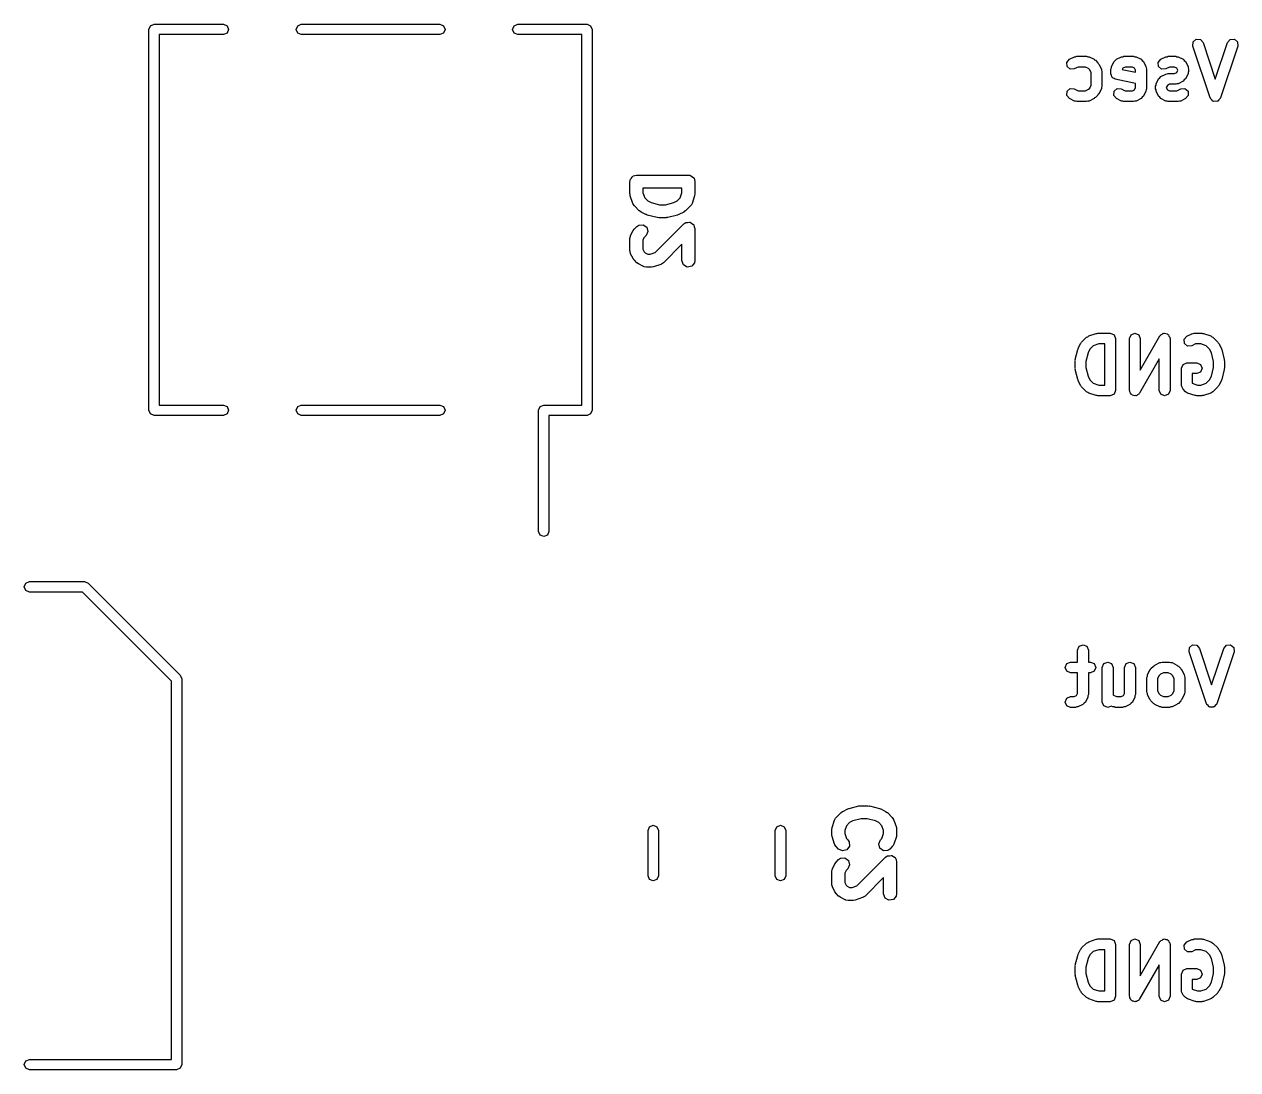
# Model space of a CAD drawing. Extents: x 83.8 to 115, y -109.8 to -83.6.
# Drawn here: x 101 to 115.02, y -109.82 to -97.74 of the extents above; entities that cross this region are included whole.
import ezdxf

# ---------------------------------------------------------------- set-up
doc = ezdxf.new("R2010")
doc.units = 0
doc.layers.add('BLACK', color=7, linetype='CONTINUOUS')

msp = doc.modelspace()

# ---------------------------------------------------------------- linework, layer by layer
at = {"layer": 'BLACK', "linetype": 'CONTINUOUS'}
for p, q in [((102.44, -97.8), (102.458, -97.7576)), ((102.44, -102.2), (102.44, -97.8)), ((102.458, -97.7576), (102.5, -97.74)), ((102.5, -97.74), (103.3, -97.74)), ((103.3, -97.74), (103.342, -97.7576)), ((103.342, -97.7576), (103.36, -97.8)), ((103.36, -97.8), (103.342, -97.8424)), ((104.14, -97.8), (104.158, -97.7576)), ((104.158, -97.8424), (104.14, -97.8)), ((104.158, -97.7576), (104.2, -97.74)), ((104.2, -97.74), (105.8, -97.74)), ((105.8, -97.74), (105.842, -97.7576)), ((105.842, -97.7576), (105.86, -97.8)), ((105.86, -97.8), (105.842, -97.8424)), ((106.64, -97.8), (106.658, -97.7576)), ((106.658, -97.8424), (106.64, -97.8)), ((106.658, -97.7576), (106.7, -97.74)), ((106.7, -97.74), (107.5, -97.74)), ((107.5, -97.74), (107.542, -97.7576)), ((107.542, -97.7576), (107.56, -97.8)), ((107.56, -97.8), (107.56, -102.2)), ((103.3, -97.86), (102.56, -97.86)), ((102.56, -97.86), (102.56, -102.14)), ((103.342, -97.8424), (103.3, -97.86)), ((104.2, -97.86), (104.158, -97.8424)), ((105.8, -97.86), (104.2, -97.86)), ((105.842, -97.8424), (105.8, -97.86)), ((106.7, -97.86), (106.658, -97.8424)), ((107.44, -97.86), (106.7, -97.86)), ((107.44, -102.14), (107.44, -97.86)), ((114.498, -97.9912), (114.501, -97.9435)), ((114.501, -97.9435), (114.537, -97.9121)), ((114.537, -97.9121), (114.585, -97.9155)), ((114.585, -97.9155), (114.616, -97.9517)), ((114.616, -97.9517), (114.757, -98.3738)), ((114.757, -98.3738), (114.898, -97.9517)), ((114.898, -97.9517), (114.929, -97.9155)), ((114.929, -97.9155), (114.977, -97.9121)), ((114.977, -97.9121), (115.013, -97.9435)), ((115.013, -97.9435), (115.016, -97.9912)), ((113.144, -98.1145), (113.157, -98.1089)), ((113.157, -98.1089), (113.271, -98.1089)), ((113.271, -98.1089), (113.285, -98.1145)), ((113.687, -98.1145), (113.7, -98.1089)), ((113.7, -98.1089), (113.814, -98.1089)), ((113.814, -98.1089), (113.828, -98.1145)), ((114.201, -98.1145), (114.214, -98.1089)), ((114.214, -98.1089), (114.3, -98.1089)), ((114.3, -98.1089), (114.313, -98.1145)), ((114.698, -98.5912), (114.498, -97.9912)), ((115.016, -97.9912), (114.816, -98.5912)), ((113.041, -98.1802), (113.072, -98.1441)), ((113.044, -98.228), (113.041, -98.1802)), ((113.08, -98.2593), (113.044, -98.228)), ((113.072, -98.1441), (113.129, -98.1155)), ((113.172, -98.2339), (113.128, -98.2559)), ((113.129, -98.1155), (113.144, -98.1145)), ((113.257, -98.2339), (113.172, -98.2339)), ((113.292, -98.2514), (113.257, -98.2339)), ((113.285, -98.1145), (113.299, -98.1155)), ((113.306, -98.2656), (113.292, -98.2514)), ((113.299, -98.1155), (113.357, -98.1441)), ((113.357, -98.1441), (113.363, -98.1519)), ((113.363, -98.1519), (113.373, -98.1558)), ((113.373, -98.1558), (113.401, -98.1844)), ((113.401, -98.1844), (113.405, -98.1939)), ((113.405, -98.1939), (113.413, -98.2006)), ((113.413, -98.2006), (113.442, -98.2578)), ((113.552, -98.2571), (113.557, -98.2437)), ((113.557, -98.2437), (113.558, -98.2292)), ((113.558, -98.2292), (113.587, -98.172)), ((113.587, -98.172), (113.602, -98.1591)), ((113.602, -98.1591), (113.615, -98.1441)), ((113.615, -98.1441), (113.672, -98.1155)), ((113.672, -98.1155), (113.687, -98.1145)), ((113.689, -98.2466), (113.681, -98.2639)), ((113.715, -98.2339), (113.689, -98.2466)), ((113.8, -98.2339), (113.715, -98.2339)), ((113.825, -98.2466), (113.8, -98.2339)), ((113.837, -98.2719), (113.825, -98.2466)), ((113.828, -98.1145), (113.842, -98.1155)), ((113.842, -98.1155), (113.899, -98.1441)), ((113.899, -98.1441), (113.912, -98.1591)), ((113.912, -98.1591), (113.927, -98.172)), ((113.927, -98.172), (113.956, -98.2292)), ((113.956, -98.2292), (113.957, -98.2437)), ((113.957, -98.2437), (113.962, -98.2571)), ((114.098, -98.1802), (114.129, -98.1441)), ((114.101, -98.228), (114.098, -98.1802)), ((114.137, -98.2593), (114.101, -98.228)), ((114.129, -98.1441), (114.186, -98.1155)), ((114.229, -98.2339), (114.185, -98.2559)), ((114.186, -98.1155), (114.201, -98.1145)), ((114.285, -98.2339), (114.229, -98.2339)), ((114.311, -98.2466), (114.285, -98.2339)), ((114.323, -98.2714), (114.311, -98.2466)), ((114.313, -98.1145), (114.328, -98.1155)), ((114.328, -98.1155), (114.385, -98.1441)), ((114.385, -98.1441), (114.398, -98.1591)), ((114.398, -98.1591), (114.413, -98.172)), ((114.413, -98.172), (114.442, -98.2292)), ((114.442, -98.2292), (114.443, -98.2437)), ((114.443, -98.2437), (114.448, -98.2571)), ((113.128, -98.2559), (113.08, -98.2593)), ((113.323, -98.3005), (113.306, -98.2656)), ((113.323, -98.4424), (113.323, -98.3005)), ((113.442, -98.2578), (113.443, -98.2723)), ((113.443, -98.2723), (113.448, -98.2857)), ((113.448, -98.2857), (113.448, -98.4571)), ((113.552, -98.3143), (113.552, -98.2571)), ((113.559, -98.3311), (113.552, -98.3143)), ((113.562, -98.349), (113.559, -98.3311)), ((113.568, -98.3525), (113.562, -98.349)), ((113.57, -98.3585), (113.568, -98.3525)), ((113.587, -98.3654), (113.57, -98.3585)), ((113.602, -98.3756), (113.587, -98.3654)), ((113.837, -98.4227), (113.602, -98.3756)), ((113.681, -98.2639), (113.837, -98.2952)), ((113.837, -98.2952), (113.837, -98.2719)), ((113.962, -98.2571), (113.962, -98.4857)), ((114.073, -98.4292), (114.101, -98.372)), ((114.101, -98.372), (114.116, -98.3591)), ((114.116, -98.3591), (114.129, -98.3441)), ((114.129, -98.3441), (114.186, -98.3155)), ((114.185, -98.2559), (114.137, -98.2593)), ((114.186, -98.3155), (114.201, -98.3145)), ((114.201, -98.3145), (114.214, -98.3089)), ((114.214, -98.3089), (114.285, -98.3089)), ((114.285, -98.3089), (114.311, -98.2963)), ((114.311, -98.2963), (114.323, -98.2714)), ((114.398, -98.3838), (114.385, -98.3988)), ((114.413, -98.3708), (114.398, -98.3838)), ((114.442, -98.3137), (114.413, -98.3708)), ((114.443, -98.2992), (114.442, -98.3137)), ((114.448, -98.2857), (114.443, -98.2992)), ((114.448, -98.2571), (114.448, -98.2857)), ((113.041, -98.5626), (113.044, -98.5149)), ((113.044, -98.5149), (113.08, -98.4836)), ((113.08, -98.4836), (113.128, -98.487)), ((113.128, -98.487), (113.172, -98.5089)), ((113.172, -98.5089), (113.257, -98.5089)), ((113.257, -98.5089), (113.292, -98.4915)), ((113.292, -98.4915), (113.306, -98.4773)), ((113.306, -98.4773), (113.323, -98.4424)), ((113.442, -98.4851), (113.413, -98.5422)), ((113.443, -98.4706), (113.442, -98.4851)), ((113.448, -98.4571), (113.443, -98.4706)), ((113.584, -98.5626), (113.587, -98.5149)), ((113.587, -98.5149), (113.623, -98.4836)), ((113.623, -98.4836), (113.671, -98.487)), ((113.671, -98.487), (113.715, -98.5089)), ((113.715, -98.5089), (113.8, -98.5089)), ((113.8, -98.5089), (113.825, -98.4963)), ((113.825, -98.4963), (113.837, -98.471)), ((113.837, -98.471), (113.837, -98.4227)), ((113.956, -98.5137), (113.927, -98.5708)), ((113.957, -98.4992), (113.956, -98.5137)), ((113.962, -98.4857), (113.957, -98.4992)), ((114.066, -98.4571), (114.072, -98.4437)), ((114.066, -98.4857), (114.066, -98.4571)), ((114.072, -98.4992), (114.066, -98.4857)), ((114.072, -98.4437), (114.073, -98.4292)), ((114.073, -98.5137), (114.072, -98.4992)), ((114.101, -98.5708), (114.073, -98.5137)), ((114.204, -98.4466), (114.191, -98.4714)), ((114.191, -98.4714), (114.204, -98.4963)), ((114.229, -98.4339), (114.204, -98.4466)), ((114.204, -98.4963), (114.229, -98.5089)), ((114.3, -98.4339), (114.229, -98.4339)), ((114.229, -98.5089), (114.314, -98.5089)), ((114.313, -98.4284), (114.3, -98.4339)), ((114.328, -98.4273), (114.313, -98.4284)), ((114.314, -98.5089), (114.358, -98.487)), ((114.385, -98.3988), (114.328, -98.4273)), ((114.358, -98.487), (114.405, -98.4836)), ((114.405, -98.4836), (114.442, -98.5149)), ((114.442, -98.5149), (114.445, -98.5626)), ((113.072, -98.5988), (113.041, -98.5626)), ((113.129, -98.6273), (113.072, -98.5988)), ((113.144, -98.6284), (113.129, -98.6273)), ((113.157, -98.6339), (113.144, -98.6284)), ((113.271, -98.6339), (113.157, -98.6339)), ((113.285, -98.6284), (113.271, -98.6339)), ((113.299, -98.6273), (113.285, -98.6284)), ((113.357, -98.5988), (113.299, -98.6273)), ((113.363, -98.591), (113.357, -98.5988)), ((113.373, -98.587), (113.363, -98.591)), ((113.401, -98.5585), (113.373, -98.587)), ((113.405, -98.549), (113.401, -98.5585)), ((113.413, -98.5422), (113.405, -98.549)), ((113.615, -98.5988), (113.584, -98.5626)), ((113.672, -98.6273), (113.615, -98.5988)), ((113.687, -98.6284), (113.672, -98.6273)), ((113.7, -98.6339), (113.687, -98.6284)), ((113.814, -98.6339), (113.7, -98.6339)), ((113.828, -98.6284), (113.814, -98.6339)), ((113.842, -98.6273), (113.828, -98.6284)), ((113.899, -98.5988), (113.842, -98.6273)), ((113.912, -98.5838), (113.899, -98.5988)), ((113.927, -98.5708), (113.912, -98.5838)), ((114.116, -98.5838), (114.101, -98.5708)), ((114.129, -98.5988), (114.116, -98.5838)), ((114.186, -98.6273), (114.129, -98.5988)), ((114.201, -98.6284), (114.186, -98.6273)), ((114.214, -98.6339), (114.201, -98.6284)), ((114.329, -98.6339), (114.214, -98.6339)), ((114.342, -98.6284), (114.329, -98.6339)), ((114.357, -98.6273), (114.342, -98.6284)), ((114.414, -98.5988), (114.357, -98.6273)), ((114.445, -98.5626), (114.414, -98.5988)), ((114.701, -98.5947), (114.698, -98.5912)), ((114.701, -98.5994), (114.701, -98.5947)), ((114.716, -98.6124), (114.701, -98.5994)), ((114.729, -98.6273), (114.716, -98.6124)), ((114.734, -98.6277), (114.729, -98.6273)), ((114.737, -98.6307), (114.734, -98.6277)), ((114.757, -98.6293), (114.737, -98.6307)), ((114.777, -98.6307), (114.757, -98.6293)), ((114.78, -98.6277), (114.777, -98.6307)), ((114.785, -98.6273), (114.78, -98.6277)), ((114.798, -98.6124), (114.785, -98.6273)), ((114.813, -98.5994), (114.798, -98.6124)), ((114.816, -98.5912), (114.813, -98.5947)), ((114.813, -98.5947), (114.813, -98.5994)), ((108.013, -99.5166), (108.023, -99.4997)), ((108.023, -99.4997), (108.03, -99.4974)), ((108.03, -99.4974), (108.034, -99.4922)), ((108.034, -99.4922), (108.053, -99.4888)), ((108.053, -99.4888), (108.071, -99.4821)), ((108.071, -99.4821), (108.671, -99.4821)), ((108.671, -99.4821), (108.681, -99.4839)), ((108.681, -99.4839), (108.684, -99.4833)), ((108.684, -99.4833), (108.687, -99.4849)), ((108.687, -99.4849), (108.697, -99.4867)), ((108.697, -99.4867), (108.712, -99.4992)), ((108.712, -99.4992), (108.729, -99.5089)), ((108.729, -99.5089), (108.731, -99.5153)), ((107.996, -99.5571), (107.998, -99.5474)), ((107.996, -99.7), (107.996, -99.5571)), ((107.998, -99.5441), (107.999, -99.5412)), ((107.998, -99.5474), (107.998, -99.5441)), ((107.999, -99.5412), (108.001, -99.5315)), ((108.001, -99.5315), (108.013, -99.5166)), ((108.146, -99.6321), (108.146, -99.6878)), ((108.596, -99.6321), (108.146, -99.6321)), ((108.596, -99.6878), (108.596, -99.6321)), ((108.731, -99.5153), (108.736, -99.5196)), ((108.736, -99.5196), (108.74, -99.5388)), ((108.74, -99.5388), (108.746, -99.5571)), ((108.746, -99.5571), (108.746, -99.7)), ((107.997, -99.7015), (107.996, -99.7)), ((108, -99.7237), (107.997, -99.7015)), ((108.029, -99.8094), (108, -99.7237)), ((108.146, -99.6878), (108.166, -99.7452)), ((108.166, -99.7452), (108.202, -99.7812)), ((108.202, -99.7812), (108.24, -99.8007)), ((108.502, -99.8007), (108.541, -99.7812)), ((108.541, -99.7812), (108.577, -99.7452)), ((108.577, -99.7452), (108.596, -99.6878)), ((108.743, -99.7237), (108.714, -99.8094)), ((108.746, -99.7), (108.743, -99.7221)), ((108.743, -99.7221), (108.743, -99.7237)), ((108.032, -99.8129), (108.029, -99.8094)), ((108.032, -99.8174), (108.032, -99.8129)), ((108.047, -99.8387), (108.032, -99.8174)), ((108.104, -99.8959), (108.047, -99.8387)), ((108.106, -99.8966), (108.104, -99.8959)), ((108.124, -99.9099), (108.106, -99.8966)), ((108.181, -99.9385), (108.124, -99.9099)), ((108.24, -99.8007), (108.338, -99.825)), ((108.338, -99.825), (108.405, -99.825)), ((108.405, -99.825), (108.502, -99.8007)), ((108.619, -99.9099), (108.562, -99.9385)), ((108.62, -99.9087), (108.619, -99.9099)), ((108.639, -99.8959), (108.62, -99.9087)), ((108.696, -99.8387), (108.639, -99.8959)), ((108.698, -99.8347), (108.696, -99.8387)), ((108.702, -99.8323), (108.698, -99.8347)), ((108.714, -99.8094), (108.702, -99.8323)), ((108.076, -100.076), (108.097, -100.061)), ((108.097, -100.061), (108.148, -100.056)), ((108.148, -100.056), (108.19, -100.086)), ((108.184, -99.9389), (108.181, -99.9385)), ((108.196, -99.9442), (108.184, -99.9389)), ((108.31, -99.9728), (108.196, -99.9442)), ((108.288, -100.377), (108.618, -100.047)), ((108.314, -99.9724), (108.31, -99.9728)), ((108.329, -99.975), (108.314, -99.9724)), ((108.414, -99.975), (108.329, -99.975)), ((108.418, -99.9738), (108.414, -99.975)), ((108.432, -99.9728), (108.418, -99.9738)), ((108.547, -99.9442), (108.432, -99.9728)), ((108.55, -99.9422), (108.547, -99.9442)), ((108.562, -99.9385), (108.55, -99.9422)), ((108.618, -100.047), (108.632, -100.038)), ((108.632, -100.038), (108.634, -100.035)), ((108.634, -100.035), (108.636, -100.035)), ((108.636, -100.035), (108.64, -100.032)), ((108.64, -100.032), (108.662, -100.03)), ((108.662, -100.03), (108.684, -100.026)), ((108.684, -100.026), (108.687, -100.028)), ((108.687, -100.028), (108.691, -100.028)), ((108.691, -100.028), (108.709, -100.041)), ((108.709, -100.041), (108.729, -100.052)), ((108.729, -100.052), (108.73, -100.055)), ((108.73, -100.055), (108.733, -100.057)), ((108.733, -100.057), (108.739, -100.079)), ((107.996, -100.214), (108.001, -100.189)), ((107.996, -100.357), (107.996, -100.214)), ((108.001, -100.189), (108.004, -100.185)), ((108.004, -100.181), (108.033, -100.124)), ((108.004, -100.185), (108.004, -100.181)), ((108.033, -100.124), (108.046, -100.106)), ((108.046, -100.106), (108.047, -100.104)), ((108.047, -100.104), (108.076, -100.076)), ((108.162, -100.202), (108.146, -100.232)), ((108.182, -100.182), (108.162, -100.202)), ((108.203, -100.135), (108.182, -100.182)), ((108.19, -100.086), (108.203, -100.135)), ((108.739, -100.079), (108.746, -100.1)), ((108.746, -100.1), (108.746, -100.471)), ((108.146, -100.232), (108.146, -100.339)), ((108.146, -100.339), (108.162, -100.37)), ((108.596, -100.281), (108.382, -100.496)), ((108.596, -100.471), (108.596, -100.281)), ((107.998, -100.361), (107.996, -100.357)), ((107.997, -100.366), (107.998, -100.361)), ((108.004, -100.391), (107.997, -100.366)), ((108.033, -100.448), (108.004, -100.391)), ((108.034, -100.449), (108.033, -100.448)), ((108.047, -100.467), (108.034, -100.449)), ((108.076, -100.496), (108.047, -100.467)), ((108.162, -100.37), (108.173, -100.381)), ((108.173, -100.381), (108.203, -100.396)), ((108.203, -100.396), (108.231, -100.396)), ((108.231, -100.396), (108.288, -100.377)), ((108.614, -100.52), (108.596, -100.471)), ((108.746, -100.471), (108.742, -100.497)), ((108.077, -100.497), (108.076, -100.496)), ((108.095, -100.51), (108.077, -100.497)), ((108.152, -100.539), (108.095, -100.51)), ((108.157, -100.539), (108.152, -100.539)), ((108.16, -100.542), (108.157, -100.539)), ((108.186, -100.546), (108.16, -100.542)), ((108.243, -100.546), (108.186, -100.546)), ((108.244, -100.546), (108.243, -100.546)), ((108.267, -100.543), (108.244, -100.546)), ((108.352, -100.514), (108.267, -100.543)), ((108.356, -100.511), (108.352, -100.514)), ((108.36, -100.511), (108.356, -100.511)), ((108.382, -100.496), (108.36, -100.511)), ((108.658, -100.545), (108.614, -100.52)), ((108.709, -100.536), (108.658, -100.545)), ((108.742, -100.497), (108.709, -100.536)), ((113.295, -101.341), (113.38, -101.312)), ((113.38, -101.312), (113.39, -101.313)), ((113.39, -101.313), (113.4, -101.309)), ((113.4, -101.309), (113.543, -101.309)), ((113.543, -101.309), (113.587, -101.327)), ((113.587, -101.327), (113.605, -101.371)), ((113.766, -101.371), (113.784, -101.327)), ((113.784, -101.327), (113.829, -101.309)), ((113.829, -101.309), (113.873, -101.327)), ((113.873, -101.327), (113.891, -101.371)), ((114.117, -101.34), (114.124, -101.335)), ((114.124, -101.335), (114.127, -101.327)), ((114.127, -101.327), (114.142, -101.321)), ((114.142, -101.321), (114.155, -101.311)), ((114.155, -101.311), (114.163, -101.312)), ((114.163, -101.312), (114.171, -101.309)), ((114.171, -101.309), (114.186, -101.315)), ((114.186, -101.315), (114.202, -101.317)), ((114.202, -101.317), (114.208, -101.324)), ((114.208, -101.324), (114.216, -101.327)), ((114.216, -101.327), (114.222, -101.342)), ((114.429, -101.344), (114.486, -101.316)), ((114.486, -101.316), (114.501, -101.314)), ((114.501, -101.314), (114.514, -101.309)), ((114.514, -101.309), (114.6, -101.309)), ((114.6, -101.309), (114.61, -101.313)), ((114.61, -101.313), (114.62, -101.312)), ((114.62, -101.312), (114.705, -101.341)), ((113.173, -101.486), (113.201, -101.429)), ((113.201, -101.429), (113.209, -101.422)), ((113.209, -101.422), (113.213, -101.413)), ((113.213, -101.413), (113.27, -101.356)), ((113.27, -101.356), (113.284, -101.35)), ((113.284, -101.35), (113.295, -101.341)), ((113.348, -101.455), (113.309, -101.494)), ((113.41, -101.434), (113.348, -101.455)), ((113.48, -101.434), (113.41, -101.434)), ((113.48, -101.909), (113.48, -101.434)), ((113.605, -101.371), (113.605, -101.971)), ((113.766, -101.971), (113.766, -101.371)), ((113.891, -101.736), (114.117, -101.34)), ((113.891, -101.371), (113.891, -101.736)), ((114.222, -101.342), (114.232, -101.355)), ((114.232, -101.355), (114.231, -101.363)), ((114.231, -101.363), (114.234, -101.371)), ((114.234, -101.371), (114.234, -101.971)), ((114.398, -101.38), (114.429, -101.344)), ((114.401, -101.428), (114.398, -101.38)), ((114.437, -101.459), (114.401, -101.428)), ((114.485, -101.456), (114.437, -101.459)), ((114.529, -101.434), (114.485, -101.456)), ((114.59, -101.434), (114.529, -101.434)), ((114.652, -101.455), (114.59, -101.434)), ((114.691, -101.494), (114.652, -101.455)), ((114.705, -101.341), (114.716, -101.35)), ((114.716, -101.35), (114.73, -101.356)), ((114.73, -101.356), (114.787, -101.413)), ((114.787, -101.413), (114.791, -101.422)), ((114.791, -101.422), (114.799, -101.429)), ((114.799, -101.429), (114.827, -101.486)), ((113.139, -101.613), (113.168, -101.499)), ((113.141, -101.621), (113.139, -101.613)), ((113.168, -101.499), (113.172, -101.493)), ((113.172, -101.493), (113.173, -101.486)), ((113.288, -101.536), (113.262, -101.636)), ((113.309, -101.494), (113.288, -101.536)), ((114.109, -101.607), (113.883, -102.002)), ((114.109, -101.971), (114.109, -101.607)), ((114.712, -101.536), (114.691, -101.494)), ((114.737, -101.636), (114.712, -101.536)), ((114.827, -101.486), (114.828, -101.493)), ((114.828, -101.493), (114.832, -101.499)), ((114.832, -101.499), (114.861, -101.613)), ((114.861, -101.613), (114.859, -101.621)), ((113.137, -101.629), (113.141, -101.621)), ((113.137, -101.714), (113.137, -101.629)), ((113.141, -101.722), (113.137, -101.714)), ((113.139, -101.729), (113.141, -101.722)), ((113.168, -101.844), (113.139, -101.729)), ((113.262, -101.636), (113.262, -101.707)), ((113.262, -101.707), (113.288, -101.807)), ((114.366, -101.714), (114.384, -101.67)), ((114.366, -101.914), (114.366, -101.714)), ((114.384, -101.67), (114.429, -101.652)), ((114.429, -101.652), (114.543, -101.652)), ((114.543, -101.652), (114.587, -101.67)), ((114.587, -101.67), (114.605, -101.714)), ((114.605, -101.714), (114.587, -101.758)), ((114.712, -101.807), (114.737, -101.707)), ((114.737, -101.707), (114.737, -101.636)), ((114.861, -101.729), (114.832, -101.844)), ((114.859, -101.621), (114.862, -101.629)), ((114.862, -101.714), (114.859, -101.722)), ((114.859, -101.722), (114.861, -101.729)), ((114.862, -101.629), (114.862, -101.714)), ((113.172, -101.849), (113.168, -101.844)), ((113.173, -101.857), (113.172, -101.849)), ((113.201, -101.914), (113.173, -101.857)), ((113.288, -101.807), (113.309, -101.849)), ((113.309, -101.849), (113.348, -101.888)), ((113.348, -101.888), (113.41, -101.909)), ((114.543, -101.777), (114.491, -101.777)), ((114.491, -101.777), (114.491, -101.888)), ((114.491, -101.888), (114.553, -101.909)), ((114.587, -101.758), (114.543, -101.777)), ((114.59, -101.909), (114.652, -101.888)), ((114.652, -101.888), (114.691, -101.849)), ((114.691, -101.849), (114.712, -101.807)), ((114.827, -101.857), (114.799, -101.914)), ((114.828, -101.849), (114.827, -101.857)), ((114.832, -101.844), (114.828, -101.849)), ((113.209, -101.92), (113.201, -101.914)), ((113.213, -101.93), (113.209, -101.92)), ((113.27, -101.987), (113.213, -101.93)), ((113.284, -101.993), (113.27, -101.987)), ((113.295, -102.002), (113.284, -101.993)), ((113.38, -102.031), (113.295, -102.002)), ((113.39, -102.03), (113.38, -102.031)), ((113.4, -102.034), (113.39, -102.03)), ((113.543, -102.034), (113.4, -102.034)), ((113.41, -101.909), (113.48, -101.909)), ((113.587, -102.016), (113.543, -102.034)), ((113.605, -101.971), (113.587, -102.016)), ((113.769, -101.979), (113.766, -101.971)), ((113.768, -101.988), (113.769, -101.979)), ((113.778, -102.001), (113.768, -101.988)), ((113.784, -102.016), (113.778, -102.001)), ((113.792, -102.019), (113.784, -102.016)), ((113.798, -102.026), (113.792, -102.019)), ((113.814, -102.028), (113.798, -102.026)), ((113.829, -102.034), (113.814, -102.028)), ((113.837, -102.031), (113.829, -102.034)), ((113.845, -102.032), (113.837, -102.031)), ((113.858, -102.022), (113.845, -102.032)), ((113.873, -102.016), (113.858, -102.022)), ((113.876, -102.008), (113.873, -102.016)), ((113.883, -102.002), (113.876, -102.008)), ((114.127, -102.016), (114.109, -101.971)), ((114.171, -102.034), (114.127, -102.016)), ((114.216, -102.016), (114.171, -102.034)), ((114.234, -101.971), (114.216, -102.016)), ((114.371, -101.927), (114.366, -101.914)), ((114.384, -101.958), (114.371, -101.927)), ((114.413, -101.987), (114.384, -101.958)), ((114.426, -101.993), (114.413, -101.987)), ((114.437, -102.002), (114.426, -101.993)), ((114.523, -102.031), (114.437, -102.002)), ((114.533, -102.03), (114.523, -102.031)), ((114.543, -102.034), (114.533, -102.03)), ((114.6, -102.034), (114.543, -102.034)), ((114.553, -101.909), (114.59, -101.909)), ((114.61, -102.03), (114.6, -102.034)), ((114.62, -102.031), (114.61, -102.03)), ((114.705, -102.002), (114.62, -102.031)), ((114.716, -101.993), (114.705, -102.002)), ((114.73, -101.987), (114.716, -101.993)), ((114.787, -101.93), (114.73, -101.987)), ((114.791, -101.92), (114.787, -101.93)), ((114.799, -101.914), (114.791, -101.92)), ((102.56, -102.14), (103.3, -102.14)), ((103.3, -102.14), (103.342, -102.158)), ((103.342, -102.158), (103.36, -102.2)), ((104.14, -102.2), (104.158, -102.158)), ((104.158, -102.158), (104.2, -102.14)), ((104.2, -102.14), (105.8, -102.14)), ((105.8, -102.14), (105.842, -102.158)), ((105.842, -102.158), (105.86, -102.2)), ((106.94, -102.2), (106.958, -102.158)), ((106.958, -102.158), (107, -102.14)), ((107, -102.14), (107.44, -102.14)), ((102.458, -102.242), (102.44, -102.2)), ((102.5, -102.26), (102.458, -102.242)), ((103.3, -102.26), (102.5, -102.26)), ((103.342, -102.242), (103.3, -102.26)), ((103.36, -102.2), (103.342, -102.242)), ((104.158, -102.242), (104.14, -102.2)), ((104.2, -102.26), (104.158, -102.242)), ((105.8, -102.26), (104.2, -102.26)), ((105.842, -102.242), (105.8, -102.26)), ((105.86, -102.2), (105.842, -102.242)), ((106.94, -103.6), (106.94, -102.2)), ((107.5, -102.26), (107.06, -102.26)), ((107.06, -102.26), (107.06, -103.6)), ((107.542, -102.242), (107.5, -102.26)), ((107.56, -102.2), (107.542, -102.242)), ((106.958, -103.642), (106.94, -103.6)), ((107, -103.66), (106.958, -103.642)), ((107.042, -103.642), (107, -103.66)), ((107.06, -103.6), (107.042, -103.642)), ((101, -104.24), (101.018, -104.198)), ((101.018, -104.282), (101, -104.24)), ((101.018, -104.198), (101.06, -104.18)), ((101.06, -104.18), (101.696, -104.18)), ((101.696, -104.18), (101.738, -104.198)), ((101.738, -104.198), (102.802, -105.262)), ((101.06, -104.3), (101.018, -104.282)), ((101.671, -104.3), (101.06, -104.3)), ((102.7, -105.329), (101.671, -104.3)), ((113.166, -104.971), (113.184, -104.927)), ((113.166, -105.109), (113.166, -104.971)), ((113.184, -104.927), (113.229, -104.909)), ((113.229, -104.909), (113.273, -104.927)), ((113.273, -104.927), (113.291, -104.971)), ((113.291, -104.971), (113.291, -105.109)), ((114.455, -104.991), (114.458, -104.943)), ((114.458, -104.943), (114.495, -104.912)), ((114.495, -104.912), (114.542, -104.916)), ((114.542, -104.916), (114.574, -104.952)), ((114.574, -104.952), (114.714, -105.374)), ((114.714, -105.374), (114.855, -104.952)), ((114.855, -104.952), (114.886, -104.916)), ((114.886, -104.916), (114.934, -104.912)), ((114.934, -104.912), (114.97, -104.943)), ((114.97, -104.943), (114.974, -104.991)), ((113.042, -105.127), (113.086, -105.109)), ((113.086, -105.109), (113.166, -105.109)), ((113.291, -105.109), (113.314, -105.109)), ((113.314, -105.109), (113.358, -105.127)), ((113.47, -105.127), (113.514, -105.109)), ((113.514, -105.109), (113.558, -105.127)), ((113.727, -105.127), (113.771, -105.109)), ((113.771, -105.109), (113.816, -105.127)), ((114.058, -105.144), (114.115, -105.116)), ((114.115, -105.116), (114.129, -105.114)), ((114.129, -105.114), (114.143, -105.109)), ((114.143, -105.109), (114.229, -105.109)), ((114.229, -105.109), (114.242, -105.114)), ((114.242, -105.114), (114.257, -105.116)), ((114.257, -105.116), (114.314, -105.144)), ((114.655, -105.591), (114.455, -104.991)), ((114.974, -104.991), (114.774, -105.591)), ((113.023, -105.171), (113.042, -105.127)), ((113.042, -105.216), (113.023, -105.171)), ((113.086, -105.234), (113.042, -105.216)), ((113.166, -105.234), (113.086, -105.234)), ((113.166, -105.471), (113.166, -105.234)), ((113.314, -105.234), (113.291, -105.234)), ((113.291, -105.234), (113.291, -105.486)), ((113.358, -105.216), (113.314, -105.234)), ((113.358, -105.127), (113.377, -105.171)), ((113.377, -105.171), (113.358, -105.216)), ((113.452, -105.171), (113.47, -105.127)), ((113.452, -105.571), (113.452, -105.171)), ((113.558, -105.127), (113.577, -105.171)), ((113.577, -105.171), (113.577, -105.488)), ((113.709, -105.171), (113.727, -105.127)), ((113.709, -105.471), (113.709, -105.171)), ((113.816, -105.127), (113.834, -105.171)), ((113.834, -105.171), (113.834, -105.486)), ((113.972, -105.272), (113.973, -105.258)), ((113.973, -105.258), (114.001, -105.201)), ((114.001, -105.201), (114.009, -105.194)), ((114.009, -105.194), (114.013, -105.184)), ((114.013, -105.184), (114.042, -105.156)), ((114.042, -105.156), (114.051, -105.152)), ((114.051, -105.152), (114.058, -105.144)), ((114.123, -105.251), (114.109, -105.266)), ((114.158, -105.234), (114.123, -105.251)), ((114.214, -105.234), (114.158, -105.234)), ((114.249, -105.251), (114.214, -105.234)), ((114.263, -105.266), (114.249, -105.251)), ((114.314, -105.144), (114.32, -105.152)), ((114.32, -105.152), (114.33, -105.156)), ((114.33, -105.156), (114.358, -105.184)), ((114.358, -105.184), (114.362, -105.194)), ((114.362, -105.194), (114.37, -105.201)), ((114.37, -105.201), (114.399, -105.258)), ((114.399, -105.258), (114.4, -105.272)), ((102.7, -109.7), (102.7, -105.329)), ((102.802, -105.262), (102.802, -105.262)), ((102.802, -105.262), (102.82, -105.304)), ((102.82, -105.304), (102.82, -109.76)), ((113.966, -105.286), (113.972, -105.272)), ((113.966, -105.457), (113.966, -105.286)), ((114.109, -105.266), (114.091, -105.3)), ((114.091, -105.3), (114.091, -105.442)), ((114.28, -105.3), (114.263, -105.266)), ((114.28, -105.442), (114.28, -105.3)), ((114.4, -105.272), (114.405, -105.286)), ((114.405, -105.286), (114.405, -105.457)), ((113.023, -105.571), (113.042, -105.527)), ((113.042, -105.527), (113.086, -105.509)), ((113.086, -105.509), (113.128, -105.509)), ((113.128, -105.509), (113.153, -105.496)), ((113.153, -105.496), (113.166, -105.471)), ((113.284, -105.514), (113.256, -105.571)), ((113.286, -105.499), (113.284, -105.514)), ((113.291, -105.486), (113.286, -105.499)), ((113.577, -105.488), (113.58, -105.491)), ((113.58, -105.491), (113.615, -105.509)), ((113.615, -105.509), (113.671, -105.509)), ((113.671, -105.509), (113.696, -105.496)), ((113.696, -105.496), (113.709, -105.471)), ((113.827, -105.514), (113.799, -105.571)), ((113.828, -105.499), (113.827, -105.514)), ((113.834, -105.486), (113.828, -105.499)), ((113.972, -105.471), (113.966, -105.457)), ((113.973, -105.485), (113.972, -105.471)), ((114.001, -105.542), (113.973, -105.485)), ((114.091, -105.442), (114.109, -105.477)), ((114.109, -105.477), (114.123, -105.491)), ((114.123, -105.491), (114.158, -105.509)), ((114.158, -105.509), (114.214, -105.509)), ((114.214, -105.509), (114.249, -105.491)), ((114.249, -105.491), (114.263, -105.477)), ((114.263, -105.477), (114.28, -105.442)), ((114.399, -105.485), (114.37, -105.542)), ((114.4, -105.471), (114.399, -105.485)), ((114.405, -105.457), (114.4, -105.471)), ((113.042, -105.616), (113.023, -105.571)), ((113.086, -105.634), (113.042, -105.616)), ((113.143, -105.634), (113.086, -105.634)), ((113.156, -105.628), (113.143, -105.634)), ((113.171, -105.627), (113.156, -105.628)), ((113.228, -105.599), (113.171, -105.627)), ((113.241, -105.584), (113.228, -105.599)), ((113.256, -105.571), (113.241, -105.584)), ((113.47, -105.616), (113.452, -105.571)), ((113.514, -105.634), (113.47, -105.616)), ((113.553, -105.618), (113.514, -105.634)), ((113.572, -105.627), (113.553, -105.618)), ((113.587, -105.628), (113.572, -105.627)), ((113.6, -105.634), (113.587, -105.628)), ((113.686, -105.634), (113.6, -105.634)), ((113.699, -105.628), (113.686, -105.634)), ((113.714, -105.627), (113.699, -105.628)), ((113.771, -105.599), (113.714, -105.627)), ((113.784, -105.584), (113.771, -105.599)), ((113.799, -105.571), (113.784, -105.584)), ((114.009, -105.549), (114.001, -105.542)), ((114.013, -105.558), (114.009, -105.549)), ((114.042, -105.587), (114.013, -105.558)), ((114.051, -105.591), (114.042, -105.587)), ((114.058, -105.599), (114.051, -105.591)), ((114.115, -105.627), (114.058, -105.599)), ((114.129, -105.628), (114.115, -105.627)), ((114.143, -105.634), (114.129, -105.628)), ((114.229, -105.634), (114.143, -105.634)), ((114.242, -105.628), (114.229, -105.634)), ((114.257, -105.627), (114.242, -105.628)), ((114.314, -105.599), (114.257, -105.627)), ((114.32, -105.591), (114.314, -105.599)), ((114.33, -105.587), (114.32, -105.591)), ((114.358, -105.558), (114.33, -105.587)), ((114.362, -105.549), (114.358, -105.558)), ((114.37, -105.542), (114.362, -105.549)), ((114.658, -105.595), (114.655, -105.591)), ((114.658, -105.599), (114.658, -105.595)), ((114.673, -105.612), (114.658, -105.599)), ((114.686, -105.627), (114.673, -105.612)), ((114.691, -105.628), (114.686, -105.627)), ((114.695, -105.631), (114.691, -105.628)), ((114.714, -105.629), (114.695, -105.631)), ((114.734, -105.631), (114.714, -105.629)), ((114.738, -105.628), (114.734, -105.631)), ((114.742, -105.627), (114.738, -105.628)), ((114.755, -105.612), (114.742, -105.627)), ((114.77, -105.599), (114.755, -105.612)), ((114.771, -105.595), (114.77, -105.599)), ((114.774, -105.591), (114.771, -105.595)), ((110.523, -106.803), (110.526, -106.801)), ((110.526, -106.801), (110.64, -106.772)), ((110.64, -106.772), (110.655, -106.771)), ((110.655, -106.771), (110.659, -106.77)), ((110.659, -106.77), (110.744, -106.77)), ((110.744, -106.77), (110.759, -106.773)), ((110.759, -106.773), (110.762, -106.772)), ((110.762, -106.772), (110.877, -106.801)), ((110.877, -106.801), (110.889, -106.806)), ((110.33, -107.021), (110.359, -106.936)), ((110.359, -106.936), (110.371, -106.913)), ((110.371, -106.913), (110.375, -106.911)), ((110.375, -106.911), (110.377, -106.906)), ((110.377, -106.906), (110.434, -106.849)), ((110.434, -106.849), (110.452, -106.836)), ((110.452, -106.836), (110.454, -106.835)), ((110.454, -106.835), (110.511, -106.807)), ((110.511, -106.807), (110.523, -106.803)), ((110.668, -106.92), (110.57, -106.945)), ((110.735, -106.92), (110.668, -106.92)), ((110.832, -106.945), (110.735, -106.92)), ((110.889, -106.806), (110.892, -106.807)), ((110.892, -106.807), (110.949, -106.835)), ((110.949, -106.835), (110.967, -106.849)), ((110.967, -106.849), (110.969, -106.849)), ((110.969, -106.849), (111.026, -106.906)), ((111.026, -106.906), (111.041, -106.928)), ((111.041, -106.928), (111.041, -106.932)), ((111.041, -106.932), (111.044, -106.936)), ((111.044, -106.936), (111.073, -107.021)), ((108.205, -107.055), (108.223, -107.013)), ((108.205, -107.578), (108.205, -107.055)), ((108.223, -107.013), (108.265, -106.995)), ((108.265, -106.995), (108.307, -107.013)), ((108.307, -107.013), (108.325, -107.055)), ((108.325, -107.055), (108.325, -107.578)), ((109.675, -107.055), (109.693, -107.013)), ((109.675, -107.578), (109.675, -107.055)), ((109.693, -107.013), (109.735, -106.995)), ((109.735, -106.995), (109.777, -107.013)), ((109.777, -107.013), (109.795, -107.055)), ((109.795, -107.055), (109.795, -107.578)), ((110.326, -107.045), (110.33, -107.023)), ((110.326, -107.102), (110.326, -107.045)), ((110.33, -107.023), (110.33, -107.021)), ((110.496, -107), (110.476, -107.057)), ((110.476, -107.057), (110.476, -107.09)), ((110.532, -106.964), (110.496, -107)), ((110.57, -106.945), (110.532, -106.964)), ((110.871, -106.964), (110.832, -106.945)), ((110.907, -107), (110.871, -106.964)), ((110.926, -107.057), (110.907, -107)), ((110.926, -107.09), (110.926, -107.057)), ((111.073, -107.021), (111.076, -107.044)), ((111.076, -107.044), (111.076, -107.045)), ((111.076, -107.045), (111.076, -107.102)), ((110.327, -107.104), (110.326, -107.102)), ((110.33, -107.126), (110.327, -107.104)), ((110.359, -107.212), (110.33, -107.126)), ((110.362, -107.215), (110.359, -107.212)), ((110.362, -107.22), (110.362, -107.215)), ((110.377, -107.241), (110.362, -107.22)), ((110.476, -107.09), (110.496, -107.148)), ((110.496, -107.148), (110.512, -107.164)), ((110.512, -107.164), (110.527, -107.185)), ((110.527, -107.185), (110.531, -107.236)), ((110.87, -107.21), (110.891, -107.164)), ((110.883, -107.26), (110.87, -107.21)), ((110.891, -107.164), (110.907, -107.148)), ((110.907, -107.148), (110.926, -107.09)), ((111.044, -107.212), (111.032, -107.235)), ((111.073, -107.126), (111.044, -107.212)), ((111.076, -107.102), (111.073, -107.124)), ((111.073, -107.124), (111.073, -107.126)), ((110.406, -107.27), (110.377, -107.241)), ((110.452, -107.291), (110.406, -107.27)), ((110.502, -107.278), (110.452, -107.291)), ((110.531, -107.236), (110.502, -107.278)), ((110.925, -107.289), (110.883, -107.26)), ((110.976, -107.285), (110.925, -107.289)), ((110.948, -107.364), (110.962, -107.354)), ((110.962, -107.354), (110.964, -107.352)), ((110.964, -107.352), (110.966, -107.351)), ((110.966, -107.351), (110.97, -107.349)), ((110.97, -107.349), (110.992, -107.347)), ((110.997, -107.27), (110.976, -107.285)), ((110.992, -107.347), (111.014, -107.343)), ((111.026, -107.241), (110.997, -107.27)), ((111.014, -107.343), (111.017, -107.344)), ((111.017, -107.344), (111.021, -107.344)), ((111.021, -107.344), (111.039, -107.357)), ((111.028, -107.237), (111.026, -107.241)), ((111.032, -107.235), (111.028, -107.237)), ((111.039, -107.357), (111.059, -107.368)), ((110.331, -107.505), (110.334, -107.502)), ((110.334, -107.497), (110.363, -107.44)), ((110.334, -107.502), (110.334, -107.497)), ((110.363, -107.44), (110.376, -107.422)), ((110.376, -107.422), (110.377, -107.421)), ((110.377, -107.421), (110.406, -107.392)), ((110.406, -107.392), (110.427, -107.377)), ((110.427, -107.377), (110.478, -107.373)), ((110.478, -107.373), (110.52, -107.402)), ((110.512, -107.498), (110.492, -107.518)), ((110.533, -107.452), (110.512, -107.498)), ((110.52, -107.402), (110.533, -107.452)), ((110.618, -107.694), (110.948, -107.364)), ((111.059, -107.368), (111.06, -107.372)), ((111.06, -107.372), (111.063, -107.374)), ((111.063, -107.374), (111.069, -107.395)), ((111.069, -107.395), (111.076, -107.417)), ((111.076, -107.417), (111.076, -107.788)), ((108.223, -107.62), (108.205, -107.578)), ((108.265, -107.638), (108.223, -107.62)), ((108.307, -107.62), (108.265, -107.638)), ((108.325, -107.578), (108.307, -107.62)), ((109.693, -107.62), (109.675, -107.578)), ((109.735, -107.638), (109.693, -107.62)), ((109.777, -107.62), (109.735, -107.638)), ((109.795, -107.578), (109.777, -107.62)), ((110.326, -107.531), (110.331, -107.505)), ((110.326, -107.674), (110.326, -107.531)), ((110.492, -107.518), (110.476, -107.549)), ((110.476, -107.549), (110.476, -107.656)), ((110.926, -107.598), (110.712, -107.813)), ((110.926, -107.788), (110.926, -107.598)), ((110.328, -107.678), (110.326, -107.674)), ((110.327, -107.682), (110.328, -107.678)), ((110.334, -107.707), (110.327, -107.682)), ((110.363, -107.764), (110.334, -107.707)), ((110.364, -107.766), (110.363, -107.764)), ((110.377, -107.784), (110.364, -107.766)), ((110.476, -107.656), (110.492, -107.686)), ((110.492, -107.686), (110.503, -107.698)), ((110.503, -107.698), (110.533, -107.713)), ((110.533, -107.713), (110.561, -107.713)), ((110.561, -107.713), (110.618, -107.694)), ((110.406, -107.813), (110.377, -107.784)), ((110.407, -107.813), (110.406, -107.813)), ((110.425, -107.827), (110.407, -107.813)), ((110.482, -107.855), (110.425, -107.827)), ((110.487, -107.856), (110.482, -107.855)), ((110.49, -107.859), (110.487, -107.856)), ((110.516, -107.863), (110.49, -107.859)), ((110.573, -107.863), (110.516, -107.863)), ((110.574, -107.863), (110.573, -107.863)), ((110.597, -107.859), (110.574, -107.863)), ((110.682, -107.831), (110.597, -107.859)), ((110.686, -107.828), (110.682, -107.831)), ((110.69, -107.827), (110.686, -107.828)), ((110.712, -107.813), (110.69, -107.827)), ((110.944, -107.836), (110.926, -107.788)), ((110.988, -107.862), (110.944, -107.836)), ((111.039, -107.853), (110.988, -107.862)), ((111.072, -107.814), (111.039, -107.853)), ((111.076, -107.788), (111.072, -107.814)), ((113.284, -108.35), (113.295, -108.341)), ((113.295, -108.341), (113.38, -108.312)), ((113.38, -108.312), (113.39, -108.313)), ((113.39, -108.313), (113.4, -108.309)), ((113.4, -108.309), (113.543, -108.309)), ((113.543, -108.309), (113.587, -108.327)), ((113.587, -108.327), (113.605, -108.371)), ((113.766, -108.371), (113.784, -108.327)), ((113.784, -108.327), (113.829, -108.309)), ((113.829, -108.309), (113.873, -108.327)), ((113.873, -108.327), (113.891, -108.371)), ((113.891, -108.736), (114.117, -108.34)), ((114.117, -108.34), (114.124, -108.335)), ((114.124, -108.335), (114.127, -108.327)), ((114.127, -108.327), (114.142, -108.321)), ((114.142, -108.321), (114.155, -108.311)), ((114.155, -108.311), (114.163, -108.312)), ((114.163, -108.312), (114.171, -108.309)), ((114.171, -108.309), (114.186, -108.315)), ((114.186, -108.315), (114.202, -108.317)), ((114.202, -108.317), (114.208, -108.324)), ((114.208, -108.324), (114.216, -108.327)), ((114.216, -108.327), (114.222, -108.342)), ((114.222, -108.342), (114.232, -108.355)), ((114.429, -108.344), (114.486, -108.316)), ((114.486, -108.316), (114.501, -108.314)), ((114.501, -108.314), (114.514, -108.309)), ((114.514, -108.309), (114.6, -108.309)), ((114.6, -108.309), (114.61, -108.313)), ((114.61, -108.313), (114.62, -108.312)), ((114.62, -108.312), (114.705, -108.341)), ((114.705, -108.341), (114.716, -108.35)), ((113.173, -108.486), (113.201, -108.429)), ((113.201, -108.429), (113.209, -108.422)), ((113.209, -108.422), (113.213, -108.413)), ((113.213, -108.413), (113.27, -108.356)), ((113.27, -108.356), (113.284, -108.35)), ((113.348, -108.455), (113.309, -108.494)), ((113.41, -108.434), (113.348, -108.455)), ((113.48, -108.434), (113.41, -108.434)), ((113.48, -108.909), (113.48, -108.434)), ((113.605, -108.371), (113.605, -108.971)), ((113.766, -108.971), (113.766, -108.371)), ((113.891, -108.371), (113.891, -108.736)), ((114.232, -108.355), (114.231, -108.363)), ((114.231, -108.363), (114.234, -108.371)), ((114.234, -108.371), (114.234, -108.971)), ((114.398, -108.38), (114.429, -108.344)), ((114.401, -108.428), (114.398, -108.38)), ((114.437, -108.459), (114.401, -108.428)), ((114.485, -108.456), (114.437, -108.459)), ((114.529, -108.434), (114.485, -108.456)), ((114.59, -108.434), (114.529, -108.434)), ((114.652, -108.455), (114.59, -108.434)), ((114.691, -108.494), (114.652, -108.455)), ((114.716, -108.35), (114.73, -108.356)), ((114.73, -108.356), (114.787, -108.413)), ((114.787, -108.413), (114.791, -108.422)), ((114.791, -108.422), (114.799, -108.429)), ((114.799, -108.429), (114.827, -108.486)), ((113.137, -108.629), (113.141, -108.621)), ((113.139, -108.613), (113.168, -108.499)), ((113.141, -108.621), (113.139, -108.613)), ((113.168, -108.499), (113.172, -108.493)), ((113.172, -108.493), (113.173, -108.486)), ((113.288, -108.536), (113.262, -108.636)), ((113.309, -108.494), (113.288, -108.536)), ((114.109, -108.607), (113.883, -109.002)), ((114.109, -108.971), (114.109, -108.607)), ((114.712, -108.536), (114.691, -108.494)), ((114.737, -108.636), (114.712, -108.536)), ((114.827, -108.486), (114.828, -108.493)), ((114.828, -108.493), (114.832, -108.499)), ((114.832, -108.499), (114.861, -108.613)), ((114.861, -108.613), (114.859, -108.621)), ((114.859, -108.621), (114.862, -108.629)), ((113.137, -108.714), (113.137, -108.629)), ((113.141, -108.722), (113.137, -108.714)), ((113.139, -108.729), (113.141, -108.722)), ((113.168, -108.844), (113.139, -108.729)), ((113.262, -108.636), (113.262, -108.707)), ((113.262, -108.707), (113.288, -108.807)), ((114.366, -108.714), (114.384, -108.67)), ((114.366, -108.914), (114.366, -108.714)), ((114.384, -108.67), (114.429, -108.652)), ((114.429, -108.652), (114.543, -108.652)), ((114.543, -108.652), (114.587, -108.67)), ((114.587, -108.758), (114.543, -108.777)), ((114.587, -108.67), (114.605, -108.714)), ((114.605, -108.714), (114.587, -108.758)), ((114.712, -108.807), (114.737, -108.707)), ((114.737, -108.707), (114.737, -108.636)), ((114.861, -108.729), (114.832, -108.844)), ((114.862, -108.714), (114.859, -108.722)), ((114.859, -108.722), (114.861, -108.729)), ((114.862, -108.629), (114.862, -108.714)), ((113.172, -108.849), (113.168, -108.844)), ((113.173, -108.857), (113.172, -108.849)), ((113.201, -108.914), (113.173, -108.857)), ((113.288, -108.807), (113.309, -108.849)), ((113.309, -108.849), (113.348, -108.888)), ((113.348, -108.888), (113.41, -108.909)), ((114.543, -108.777), (114.491, -108.777)), ((114.491, -108.777), (114.491, -108.888)), ((114.491, -108.888), (114.553, -108.909)), ((114.59, -108.909), (114.652, -108.888)), ((114.652, -108.888), (114.691, -108.849)), ((114.691, -108.849), (114.712, -108.807)), ((114.827, -108.857), (114.799, -108.914)), ((114.828, -108.849), (114.827, -108.857)), ((114.832, -108.844), (114.828, -108.849)), ((113.209, -108.92), (113.201, -108.914)), ((113.213, -108.93), (113.209, -108.92)), ((113.27, -108.987), (113.213, -108.93)), ((113.284, -108.993), (113.27, -108.987)), ((113.295, -109.002), (113.284, -108.993)), ((113.38, -109.031), (113.295, -109.002)), ((113.39, -109.03), (113.38, -109.031)), ((113.4, -109.034), (113.39, -109.03)), ((113.543, -109.034), (113.4, -109.034)), ((113.41, -108.909), (113.48, -108.909)), ((113.587, -109.016), (113.543, -109.034)), ((113.605, -108.971), (113.587, -109.016)), ((113.769, -108.979), (113.766, -108.971)), ((113.768, -108.988), (113.769, -108.979)), ((113.778, -109.001), (113.768, -108.988)), ((113.784, -109.016), (113.778, -109.001)), ((113.792, -109.019), (113.784, -109.016)), ((113.798, -109.026), (113.792, -109.019)), ((113.814, -109.028), (113.798, -109.026)), ((113.829, -109.034), (113.814, -109.028)), ((113.837, -109.031), (113.829, -109.034)), ((113.845, -109.032), (113.837, -109.031)), ((113.858, -109.022), (113.845, -109.032)), ((113.873, -109.016), (113.858, -109.022)), ((113.876, -109.008), (113.873, -109.016)), ((113.883, -109.002), (113.876, -109.008)), ((114.127, -109.016), (114.109, -108.971)), ((114.171, -109.034), (114.127, -109.016)), ((114.216, -109.016), (114.171, -109.034)), ((114.234, -108.971), (114.216, -109.016)), ((114.371, -108.927), (114.366, -108.914)), ((114.384, -108.958), (114.371, -108.927)), ((114.413, -108.987), (114.384, -108.958)), ((114.426, -108.993), (114.413, -108.987)), ((114.437, -109.002), (114.426, -108.993)), ((114.523, -109.031), (114.437, -109.002)), ((114.533, -109.03), (114.523, -109.031)), ((114.543, -109.034), (114.533, -109.03)), ((114.6, -109.034), (114.543, -109.034)), ((114.553, -108.909), (114.59, -108.909)), ((114.61, -109.03), (114.6, -109.034)), ((114.62, -109.031), (114.61, -109.03)), ((114.705, -109.002), (114.62, -109.031)), ((114.716, -108.993), (114.705, -109.002)), ((114.73, -108.987), (114.716, -108.993)), ((114.787, -108.93), (114.73, -108.987)), ((114.791, -108.92), (114.787, -108.93)), ((114.799, -108.914), (114.791, -108.92)), ((101, -109.76), (101.018, -109.718)), ((101.018, -109.718), (101.06, -109.7)), ((101.06, -109.7), (102.7, -109.7)), ((101.018, -109.802), (101, -109.76)), ((101.06, -109.82), (101.018, -109.802)), ((102.76, -109.82), (101.06, -109.82)), ((102.802, -109.802), (102.76, -109.82)), ((102.82, -109.76), (102.802, -109.802))]:
    msp.add_line(p, q, dxfattribs=at)

doc.saveas('drawing.dxf')
